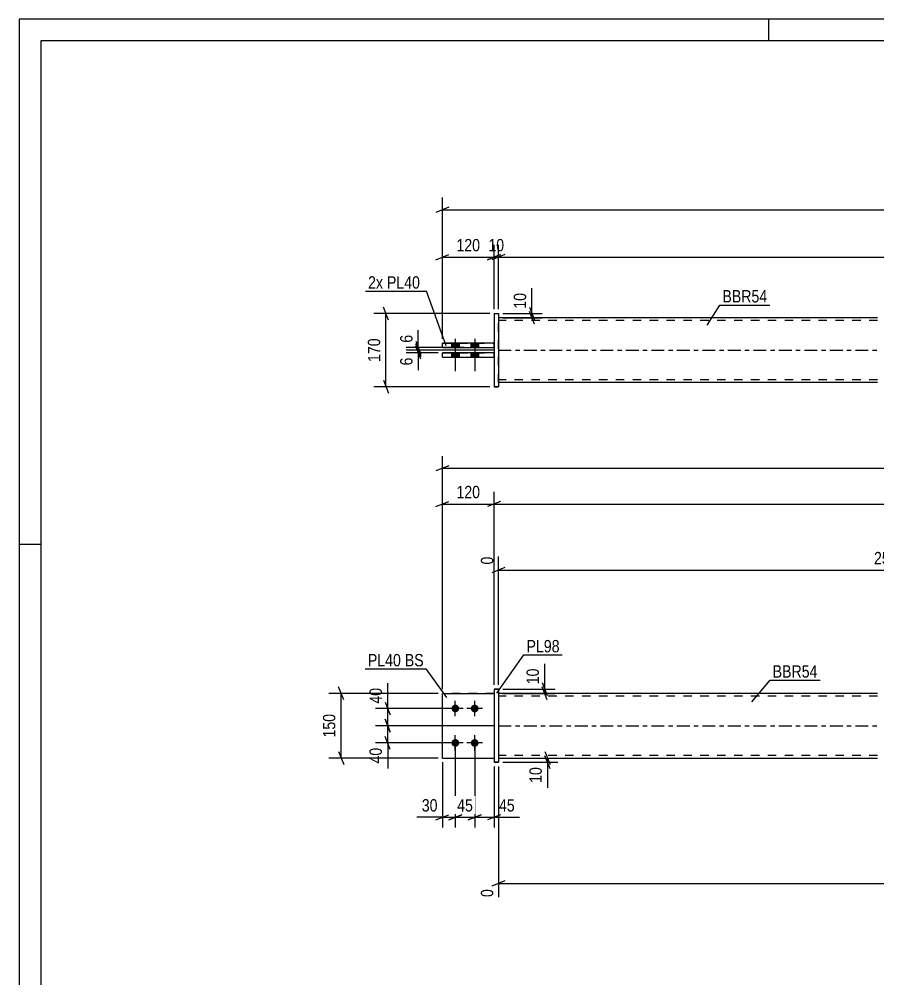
# Model space of a CAD drawing. Header units: millimetres. Extents: x 0 to 594, y 0 to 420.
# Drawn here: x 0 to 199.3, y 197.2 to 420 of the extents above; entities that cross this region are included whole.
import ezdxf

# ---------------------------------------------------------------- set-up
doc = ezdxf.new("R2010")
doc.units = ezdxf.units.MM
doc.linetypes.add('DXK_LINE_DOT2', pattern=[3.9198, 1.9599, -1.9599])
doc.linetypes.add('DXK_LINE_DOT3', pattern=[5.9187, 2.979, -0.9799, 0.9799, -0.9799])
doc.styles.add('Arial Narrow', font='ARIALN.TTF', dxfattribs={"height": 0.2})

# ---------------------------------------------------------------- blocks, each defined once
blk = doc.blocks.new('Unknown-580609339-1130')
at = {"color": 5, "linetype": 'Continuous'}
for p, q in [((594, 420), (0, 420)), ((0, 420), (0, 0)), ((174, 415), (174, 420)), ((589, 415), (5, 415)), ((5, 415), (5, 5)), ((5, 298), (0, 298))]:
    blk.add_line(p, q, dxfattribs=at)
blk = doc.blocks.new('Part-580609339-1679 - 1673')
at = {"color": 7, "linetype": 'DXK_LINE_DOT2'}
for p, q in [((98.22, 248.45), (98.22, 263.45)), ((98.22, 263.45), (110.22, 263.45)), ((110.22, 263.45), (98.22, 263.45)), ((110.22, 263.45), (110.22, 248.45)), ((98.22, 248.45), (98.22, 248.45)), ((98.22, 248.45), (110.22, 248.45)), ((98.22, 248.45), (110.22, 248.45)), ((110.22, 248.45), (110.22, 248.45))]:
    blk.add_line(p, q, dxfattribs=at)
blk = doc.blocks.new('Part-580609339-1700 - 1673')
at = {"color": 2, "linetype": 'Continuous'}
for p, q in [((199.22, 263.45), (111.22, 263.45)), ((111.22, 248.45), (199.22, 248.45))]:
    blk.add_line(p, q, dxfattribs=at)
at = {"color": 7, "linetype": 'DXK_LINE_DOT2'}
for p, q in [((111.22, 263.45), (111.22, 248.45)), ((199.22, 262.85), (111.22, 262.85)), ((199.22, 249.05), (111.22, 249.05))]:
    blk.add_line(p, q, dxfattribs=at)
at = {"color": 7, "linetype": 'DXK_LINE_DOT3'}
blk.add_line((111.22, 255.95), (199.22, 255.95), dxfattribs=at)
blk = doc.blocks.new('Part-580609339-1684 - 1673')
at = {"color": 2, "linetype": 'Continuous'}
for p, q in [((98.22, 248.45), (98.22, 263.45)), ((98.22, 263.45), (110.22, 263.45)), ((98.22, 248.45), (98.22, 248.45)), ((98.22, 248.45), (110.22, 248.45))]:
    blk.add_line(p, q, dxfattribs=at)
at = {"color": 7, "linetype": 'DXK_LINE_DOT2'}
for p, q in [((110.22, 263.45), (98.22, 263.45)), ((110.22, 263.45), (110.22, 248.45)), ((98.22, 248.45), (98.22, 248.45)), ((98.22, 248.45), (110.22, 248.45)), ((110.22, 248.45), (110.22, 248.45))]:
    blk.add_line(p, q, dxfattribs=at)
blk = doc.blocks.new('Bolt-580609339-1709 - 1673')
at = {"linetype": 'Continuous'}
for points in [[(101.22, 259.05), (101.04, 259.07), (100.86, 259.13), (100.69, 259.22), (100.55, 259.35), (100.44, 259.5), (100.37, 259.67), (100.33, 259.85), (100.33, 260.04), (100.37, 260.23), (100.44, 260.4), (100.55, 260.55), (100.69, 260.68), (100.86, 260.77), (101.04, 260.83), (101.22, 260.85), (101.41, 260.83), (101.59, 260.77), (101.75, 260.68), (101.89, 260.55), (102, 260.4), (102.08, 260.23), (102.12, 260.04), (102.12, 259.85), (102.08, 259.67), (102, 259.5), (101.89, 259.35), (101.75, 259.22), (101.59, 259.13), (101.41, 259.07)], [(105.72, 259.05), (105.54, 259.07), (105.36, 259.13), (105.19, 259.22), (105.05, 259.35), (104.94, 259.5), (104.87, 259.67), (104.83, 259.85), (104.83, 260.04), (104.87, 260.23), (104.94, 260.4), (105.05, 260.55), (105.19, 260.68), (105.36, 260.77), (105.54, 260.83), (105.72, 260.85), (105.91, 260.83), (106.09, 260.77), (106.25, 260.68), (106.39, 260.55), (106.5, 260.4), (106.58, 260.23), (106.62, 260.04), (106.62, 259.85), (106.58, 259.67), (106.5, 259.5), (106.39, 259.35), (106.25, 259.22), (106.09, 259.13), (105.91, 259.07)], [(101.22, 251.05), (101.04, 251.07), (100.86, 251.13), (100.69, 251.22), (100.55, 251.35), (100.44, 251.5), (100.37, 251.67), (100.33, 251.85), (100.33, 252.04), (100.37, 252.23), (100.44, 252.4), (100.55, 252.55), (100.69, 252.68), (100.86, 252.77), (101.04, 252.83), (101.22, 252.85), (101.41, 252.83), (101.59, 252.77), (101.75, 252.68), (101.89, 252.55), (102, 252.4), (102.08, 252.23), (102.12, 252.04), (102.12, 251.85), (102.08, 251.67), (102, 251.5), (101.89, 251.35), (101.75, 251.22), (101.59, 251.13), (101.41, 251.07)], [(105.72, 251.05), (105.54, 251.07), (105.36, 251.13), (105.19, 251.22), (105.05, 251.35), (104.94, 251.5), (104.87, 251.67), (104.83, 251.85), (104.83, 252.04), (104.87, 252.23), (104.94, 252.4), (105.05, 252.55), (105.19, 252.68), (105.36, 252.77), (105.54, 252.83), (105.72, 252.85), (105.91, 252.83), (106.09, 252.77), (106.25, 252.68), (106.39, 252.55), (106.5, 252.4), (106.58, 252.23), (106.62, 252.04), (106.62, 251.85), (106.58, 251.67), (106.5, 251.5), (106.39, 251.35), (106.25, 251.22), (106.09, 251.13), (105.91, 251.07)]]:
    blk.add_hatch(color=1, dxfattribs=at).paths.add_polyline_path(points)
at = {"color": 1, "linetype": 'Continuous'}
for p, q in [((101.22, 258.15), (101.22, 261.75)), ((105.72, 258.15), (105.72, 261.75)), ((103.02, 259.95), (99.42, 259.95)), ((107.52, 259.95), (103.92, 259.95)), ((103.02, 251.95), (99.42, 251.95)), ((101.22, 250.15), (101.22, 253.75)), ((107.52, 251.95), (103.92, 251.95)), ((105.72, 250.15), (105.72, 253.75))]:
    blk.add_line(p, q, dxfattribs=at)
blk = doc.blocks.new('Part-580609339-1720 - 1673')
at = {"color": 2, "linetype": 'Continuous'}
for p, q in [((111.22, 264.45), (110.22, 264.45)), ((110.22, 264.45), (110.22, 247.45)), ((111.22, 264.45), (111.22, 264.45)), ((111.22, 264.45), (111.22, 247.45)), ((110.22, 247.45), (111.22, 247.45))]:
    blk.add_line(p, q, dxfattribs=at)
at = {"color": 7, "linetype": 'DXK_LINE_DOT2'}
for p, q in [((110.22, 264.45), (111.22, 264.45)), ((111.22, 247.45), (110.22, 247.45))]:
    blk.add_line(p, q, dxfattribs=at)
blk = doc.blocks.new('Part-580609339-1418 - 1367')
at = {"color": 2, "linetype": 'Continuous'}
for p, q in [((98.22, 341.55), (98.22, 342.55)), ((110.22, 342.55), (98.22, 342.55)), ((98.22, 341.55), (98.22, 341.55)), ((98.22, 341.55), (110.22, 341.55))]:
    blk.add_line(p, q, dxfattribs=at)
at = {"color": 7, "linetype": 'DXK_LINE_DOT2'}
for p, q in [((98.22, 342.55), (110.22, 342.55)), ((98.22, 341.55), (110.22, 341.55)), ((110.22, 341.55), (110.22, 342.55))]:
    blk.add_line(p, q, dxfattribs=at)
blk = doc.blocks.new('Bolt-580609339-1370 - 1367')
at = {"linetype": 'Continuous'}
for points in [[(100.32, 343.75), (102.12, 343.75), (102.12, 344.75), (100.32, 344.75)], [(100.32, 343.75), (102.12, 343.75), (102.12, 344.75), (100.32, 344.75)], [(104.82, 343.75), (106.62, 343.75), (106.62, 344.75), (104.82, 344.75)], [(104.82, 343.75), (106.62, 343.75), (106.62, 344.75), (104.82, 344.75)], [(100.32, 341.55), (102.12, 341.55), (102.12, 342.55), (100.32, 342.55)], [(100.32, 341.55), (102.12, 341.55), (102.12, 342.55), (100.32, 342.55)], [(104.82, 341.55), (106.62, 341.55), (106.62, 342.55), (104.82, 342.55)], [(104.82, 341.55), (106.62, 341.55), (106.62, 342.55), (104.82, 342.55)]]:
    blk.add_hatch(color=1, dxfattribs=at).paths.add_polyline_path(points)
at = {"color": 1, "linetype": 'Continuous'}
for p, q in [((101.22, 345.75), (101.22, 338.25)), ((101.22, 345.75), (101.22, 338.25)), ((105.72, 345.75), (105.72, 338.25)), ((105.72, 345.75), (105.72, 338.25)), ((100.32, 344.75), (100.32, 343.75)), ((100.32, 344.75), (100.32, 343.75)), ((102.12, 344.75), (102.12, 343.75)), ((102.12, 344.75), (102.12, 343.75)), ((104.82, 344.75), (104.82, 343.75)), ((104.82, 344.75), (104.82, 343.75)), ((106.62, 344.75), (106.62, 343.75)), ((106.62, 344.75), (106.62, 343.75)), ((100.32, 342.55), (100.32, 341.55)), ((100.32, 342.55), (100.32, 341.55)), ((102.12, 342.55), (102.12, 341.55)), ((102.12, 342.55), (102.12, 341.55)), ((104.82, 342.55), (104.82, 341.55)), ((104.82, 342.55), (104.82, 341.55)), ((106.62, 342.55), (106.62, 341.55)), ((106.62, 342.55), (106.62, 341.55))]:
    blk.add_line(p, q, dxfattribs=at)
blk = doc.blocks.new('Part-580609339-1456 - 1367')
at = {"color": 2, "linetype": 'Continuous'}
for p, q in [((199.22, 350.65), (111.22, 350.65)), ((199.22, 335.65), (111.22, 335.65))]:
    blk.add_line(p, q, dxfattribs=at)
at = {"color": 7, "linetype": 'DXK_LINE_DOT2'}
for p, q in [((111.22, 335.65), (111.22, 350.65)), ((199.22, 350.05), (111.22, 350.05)), ((199.22, 336.25), (111.22, 336.25))]:
    blk.add_line(p, q, dxfattribs=at)
at = {"color": 7, "linetype": 'DXK_LINE_DOT3'}
blk.add_line((111.22, 343.15), (199.22, 343.15), dxfattribs=at)
blk = doc.blocks.new('Part-580609339-1413 - 1367')
at = {"color": 2, "linetype": 'Continuous'}
for p, q in [((98.22, 343.75), (98.22, 344.75)), ((110.22, 344.75), (98.22, 344.75)), ((98.22, 343.75), (98.22, 343.75)), ((98.22, 343.75), (110.22, 343.75))]:
    blk.add_line(p, q, dxfattribs=at)
at = {"color": 7, "linetype": 'DXK_LINE_DOT2'}
for p, q in [((98.22, 344.75), (110.22, 344.75)), ((98.22, 343.75), (110.22, 343.75)), ((110.22, 343.75), (110.22, 344.75))]:
    blk.add_line(p, q, dxfattribs=at)
blk = doc.blocks.new('Part-580609339-1398 - 1367')
at = {"color": 2, "linetype": 'Continuous'}
for p, q in [((110.22, 351.65), (111.22, 351.65)), ((110.22, 351.65), (110.22, 334.65)), ((111.22, 351.65), (111.22, 351.65)), ((111.22, 351.65), (111.22, 334.65)), ((111.22, 334.65), (110.22, 334.65)), ((110.22, 334.65), (110.22, 334.65))]:
    blk.add_line(p, q, dxfattribs=at)
at = {"color": 7, "linetype": 'DXK_LINE_DOT2'}
for p, q in [((110.22, 351.65), (111.22, 351.65)), ((110.22, 334.65), (111.22, 334.65)), ((110.22, 334.65), (110.22, 334.65))]:
    blk.add_line(p, q, dxfattribs=at)
blk = doc.blocks.new('StraightDimension-580609339-1891 - 1673')
at = {"color": 7, "linetype": 'Continuous'}
for p, q in [((122.03, 249.95), (123.23, 246.95)), ((112.22, 248.45), (125.03, 248.45)), ((112.22, 247.45), (125.03, 247.45)), ((123.23, 245.95), (122.03, 248.95)), ((122.63, 247.45), (122.63, 248.45))]:
    blk.add_line(p, q, dxfattribs=at)
at = {"color": 0}
blk.add_wipeout([(121.88, 246.92), (117.68, 246.92), (117.68, 242.07), (121.88, 242.07)], dxfattribs=at)
at = {"color": 7, "linetype": 'Continuous'}
blk.add_line((122.63, 247.45), (122.63, 241.54), dxfattribs=at)
blk.add_line((122.63, 247.45), (122.63, 241.54), dxfattribs=at)
at = {"color": 3, "style": 'Arial Narrow'}
blk.add_text('10', height=2.863, rotation=90.0002, dxfattribs=at).set_placement((121.28, 242.67))
blk = doc.blocks.new('StraightDimension-580609339-1827 - 1673')
at = {"color": 7, "linetype": 'Continuous'}
for p, q in [((101.22, 250.95), (101.22, 232.28)), ((98.22, 247.45), (98.22, 232.28)), ((96.72, 234.08), (99.72, 235.28)), ((98.22, 234.68), (101.22, 234.68)), ((102.72, 235.28), (99.72, 234.08))]:
    blk.add_line(p, q, dxfattribs=at)
at = {"color": 0}
blk.add_wipeout([(97.7, 235.43), (97.7, 239.63), (92.84, 239.63), (92.84, 235.43)], dxfattribs=at)
at = {"color": 7, "linetype": 'Continuous'}
blk.add_line((98.22, 234.68), (92.32, 234.68), dxfattribs=at)
blk.add_line((98.22, 234.68), (92.32, 234.68), dxfattribs=at)
at = {"color": 3, "style": 'Arial Narrow'}
blk.add_text('30', height=2.863, dxfattribs=at).set_placement((93.44, 236.03))
blk = doc.blocks.new('StraightDimension-580609339-1806 - 1673')
at = {"color": 7, "linetype": 'Continuous'}
for p, q in [((292.88, 273.89), (292.88, 300.7)), ((111.22, 265.45), (111.22, 295.21)), ((112.72, 292.68), (109.72, 291.48)), ((111.22, 292.08), (292.88, 292.08)), ((291.38, 291.48), (294.38, 292.68))]:
    blk.add_line(p, q, dxfattribs=at)
at = {"color": 0, "linetype": 'Continuous'}
for points in [[(292.28, 301.3), (288.08, 301.3), (288.08, 292.78), (292.28, 292.78)], [(110.62, 295.81), (106.42, 295.81), (106.42, 292.78), (110.62, 292.78)]]:
    blk.add_wipeout(points, dxfattribs=at)
at = {"color": 0}
blk.add_wipeout([(206.31, 292.83), (206.31, 297.03), (197.79, 297.03), (197.79, 292.83)], dxfattribs=at)
at = {"color": 3, "linetype": 'Continuous', "style": 'Arial Narrow'}
for s, height, p in [('2512', 2.863, (291.68, 293.38)), ('0', 2.86, (110.02, 293.38))]:
    blk.add_text(s, height=height, rotation=90.0002, dxfattribs=at).set_placement(p)
at = {"color": 3, "style": 'Arial Narrow'}
blk.add_text('2512', height=2.863, dxfattribs=at).set_placement((198.39, 293.43))
blk = doc.blocks.new('StraightDimension-580609339-2057 - 1673')
at = {"color": 7, "linetype": 'Continuous'}
for p, q in [((98.22, 264.45), (98.22, 310.28)), ((110.22, 265.45), (110.22, 310.28)), ((96.72, 306.83), (99.72, 308.03)), ((111.72, 308.03), (108.72, 306.83)), ((98.22, 307.43), (110.22, 307.43))]:
    blk.add_line(p, q, dxfattribs=at)
at = {"color": 0}
blk.add_wipeout([(107.57, 308.18), (107.57, 312.38), (100.88, 312.38), (100.88, 308.18)], dxfattribs=at)
at = {"color": 3, "style": 'Arial Narrow'}
blk.add_text('120', height=2.863, dxfattribs=at).set_placement((101.48, 308.78))
blk = doc.blocks.new('StraightDimension-580609339-1900 - 1673')
at = {"color": 7, "linetype": 'Continuous'}
for p, q in [((121.37, 265.95), (122.57, 262.95)), ((112.22, 264.45), (124.37, 264.45)), ((112.22, 263.45), (124.37, 263.45)), ((122.57, 261.95), (121.37, 264.95)), ((121.97, 263.45), (121.97, 264.45))]:
    blk.add_line(p, q, dxfattribs=at)
at = {"color": 0}
blk.add_wipeout([(121.22, 269.83), (117.02, 269.83), (117.02, 264.97), (121.22, 264.97)], dxfattribs=at)
at = {"color": 7, "linetype": 'Continuous'}
blk.add_line((121.97, 264.45), (121.97, 270.35), dxfattribs=at)
blk.add_line((121.97, 264.45), (121.97, 270.35), dxfattribs=at)
at = {"color": 3, "style": 'Arial Narrow'}
blk.add_text('10', height=2.863, rotation=90.0002, dxfattribs=at).set_placement((120.62, 265.57))
blk = doc.blocks.new('StraightDimension-580609339-2050 - 1673')
at = {"color": 7, "linetype": 'Continuous'}
for p, q in [((110.22, 265.45), (110.22, 310.28)), ((111.72, 308.03), (108.72, 306.83)), ((110.22, 307.43), (529.98, 307.43))]:
    blk.add_line(p, q, dxfattribs=at)
blk = doc.blocks.new('StraightDimension-580609339-1909 - 1673')
at = {"color": 7, "linetype": 'Continuous'}
for p, q in [((84.92, 261.45), (86.12, 258.45)), ((100.22, 259.95), (82.67, 259.95)), ((85.52, 255.95), (85.52, 259.95)), ((86.12, 254.45), (84.92, 257.45)), ((110.22, 255.95), (82.67, 255.95))]:
    blk.add_line(p, q, dxfattribs=at)
at = {"color": 0}
blk.add_wipeout([(84.77, 265.33), (80.57, 265.33), (80.57, 260.47), (84.77, 260.47)], dxfattribs=at)
at = {"color": 7, "linetype": 'Continuous'}
blk.add_line((85.52, 259.95), (85.52, 265.85), dxfattribs=at)
blk.add_line((85.52, 259.95), (85.52, 265.85), dxfattribs=at)
at = {"color": 3, "style": 'Arial Narrow'}
blk.add_text('40', height=2.863, rotation=90.0002, dxfattribs=at).set_placement((84.17, 261.07))
blk = doc.blocks.new('StraightDimension-580609339-1746 - 1673')
at = {"color": 7, "linetype": 'Continuous'}
for p, q in [((98.22, 264.45), (98.22, 318.57)), ((99.72, 316.32), (96.72, 315.12)), ((98.22, 315.72), (541.98, 315.72))]:
    blk.add_line(p, q, dxfattribs=at)
blk = doc.blocks.new('StraightDimension-580609339-1813 - 1673')
at = {"color": 7, "linetype": 'Continuous'}
for p, q in [((105.72, 250.95), (105.72, 232.28)), ((110.22, 246.45), (110.22, 232.28)), ((104.22, 234.08), (107.22, 235.28)), ((105.72, 234.68), (110.22, 234.68)), ((111.72, 235.28), (108.72, 234.08))]:
    blk.add_line(p, q, dxfattribs=at)
at = {"color": 0}
blk.add_wipeout([(115.6, 235.43), (115.6, 239.63), (110.75, 239.63), (110.75, 235.43)], dxfattribs=at)
at = {"color": 7, "linetype": 'Continuous'}
blk.add_line((110.22, 234.68), (116.13, 234.68), dxfattribs=at)
blk.add_line((110.22, 234.68), (116.13, 234.68), dxfattribs=at)
at = {"color": 3, "style": 'Arial Narrow'}
blk.add_text('45', height=2.863, dxfattribs=at).set_placement((111.35, 236.03))
blk = doc.blocks.new('StraightDimension-580609339-1820 - 1673')
at = {"color": 7, "linetype": 'Continuous'}
for p, q in [((101.22, 250.95), (101.22, 232.28)), ((105.72, 250.95), (105.72, 232.28)), ((99.72, 234.08), (102.72, 235.28)), ((101.22, 234.68), (105.72, 234.68)), ((107.22, 235.28), (104.22, 234.08))]:
    blk.add_line(p, q, dxfattribs=at)
at = {"color": 0}
blk.add_wipeout([(105.9, 235.43), (105.9, 239.63), (101.04, 239.63), (101.04, 235.43)], dxfattribs=at)
at = {"color": 3, "style": 'Arial Narrow'}
blk.add_text('45', height=2.863, dxfattribs=at).set_placement((101.64, 236.03))
blk = doc.blocks.new('StraightDimension-580609339-1878 - 1673')
at = {"color": 7, "linetype": 'Continuous'}
for p, q in [((315.85, 247.45), (315.85, 210.69)), ((111.22, 246.45), (111.22, 216.17)), ((112.72, 219.9), (109.72, 218.7)), ((111.22, 219.3), (315.85, 219.3)), ((314.35, 218.7), (317.35, 219.9))]:
    blk.add_line(p, q, dxfattribs=at)
at = {"color": 0}
blk.add_wipeout([(217.79, 220.05), (217.79, 224.25), (209.28, 224.25), (209.28, 220.05)], dxfattribs=at)
at = {"color": 0, "linetype": 'Continuous'}
for points in [[(110.62, 218.6), (106.42, 218.6), (106.42, 215.57), (110.62, 215.57)], [(315.25, 218.6), (311.05, 218.6), (311.05, 210.08), (315.25, 210.08)]]:
    blk.add_wipeout(points, dxfattribs=at)
at = {"color": 3, "style": 'Arial Narrow'}
blk.add_text('2742', height=2.863, dxfattribs=at).set_placement((209.88, 220.65))
at = {"color": 3, "linetype": 'Continuous', "style": 'Arial Narrow'}
for s, height, p in [('0', 2.86, (110.02, 216.17)), ('2742', 2.863, (314.65, 210.69))]:
    blk.add_text(s, height=height, rotation=90.0002, dxfattribs=at).set_placement(p)
blk = doc.blocks.new('StraightDimension-580609339-1922 - 1673')
at = {"color": 7, "linetype": 'Continuous'}
for p, q in [((84.92, 257.45), (86.12, 254.45)), ((110.22, 255.95), (82.67, 255.95)), ((85.52, 251.95), (85.52, 255.95)), ((100.22, 251.95), (82.67, 251.95)), ((86.12, 250.45), (84.92, 253.45))]:
    blk.add_line(p, q, dxfattribs=at)
at = {"color": 0}
blk.add_wipeout([(84.77, 251.42), (80.57, 251.42), (80.57, 246.57), (84.77, 246.57)], dxfattribs=at)
at = {"color": 7, "linetype": 'Continuous'}
blk.add_line((85.52, 251.95), (85.52, 246.04), dxfattribs=at)
blk.add_line((85.52, 251.95), (85.52, 246.04), dxfattribs=at)
at = {"color": 3, "style": 'Arial Narrow'}
blk.add_text('40', height=2.863, rotation=90.0002, dxfattribs=at).set_placement((84.17, 247.17))
blk = doc.blocks.new('StraightDimension-580609339-1979 - 1673')
at = {"color": 7, "linetype": 'Continuous'}
for p, q in [((97.22, 263.45), (71.87, 263.45)), ((75.32, 261.95), (74.12, 264.95)), ((74.72, 248.45), (74.72, 263.45)), ((74.12, 249.95), (75.32, 246.95)), ((97.22, 248.45), (71.87, 248.45))]:
    blk.add_line(p, q, dxfattribs=at)
at = {"color": 0}
blk.add_wipeout([(73.97, 259.29), (69.77, 259.29), (69.77, 252.61), (73.97, 252.61)], dxfattribs=at)
at = {"color": 3, "style": 'Arial Narrow'}
blk.add_text('150', height=2.863, rotation=90.0002, dxfattribs=at).set_placement((73.37, 253.21))
blk = doc.blocks.new('StraightDimension-580609339-1471 - 1367')
at = {"color": 7, "linetype": 'Continuous'}
for p, q in [((118.4, 353.15), (119.6, 350.15)), ((119.6, 349.15), (118.4, 352.15)), ((112.22, 351.65), (121.4, 351.65)), ((112.22, 350.65), (121.4, 350.65)), ((119, 350.65), (119, 351.65))]:
    blk.add_line(p, q, dxfattribs=at)
at = {"color": 0}
blk.add_wipeout([(118.25, 357.04), (114.05, 357.04), (114.05, 352.18), (118.25, 352.18)], dxfattribs=at)
at = {"color": 7, "linetype": 'Continuous'}
blk.add_line((119, 351.65), (119, 357.56), dxfattribs=at)
blk.add_line((119, 351.65), (119, 357.56), dxfattribs=at)
at = {"color": 3, "style": 'Arial Narrow'}
blk.add_text('10', height=2.863, rotation=90.0002, dxfattribs=at).set_placement((117.65, 352.78))
blk = doc.blocks.new('StraightDimension-580609339-1525 - 1367')
at = {"color": 7, "linetype": 'Continuous'}
for p, q in [((85.73, 350.15), (84.53, 353.15)), ((109.22, 351.65), (82.28, 351.65)), ((85.13, 334.65), (85.13, 351.65)), ((109.22, 334.65), (82.28, 334.65)), ((84.53, 336.15), (85.73, 333.15))]:
    blk.add_line(p, q, dxfattribs=at)
at = {"color": 0}
blk.add_wipeout([(84.38, 346.5), (80.18, 346.5), (80.18, 339.81), (84.38, 339.81)], dxfattribs=at)
at = {"color": 3, "style": 'Arial Narrow'}
blk.add_text('170', height=2.863, rotation=90.0002, dxfattribs=at).set_placement((83.78, 340.41))
blk = doc.blocks.new('StraightDimension-580609339-1489 - 1367')
at = {"color": 7, "linetype": 'Continuous'}
for p, q in [((103.22, 343.75), (89.78, 343.75)), ((110.22, 343.15), (89.78, 343.15)), ((92.03, 345.25), (93.23, 342.25)), ((93.23, 341.65), (92.03, 344.65)), ((92.63, 343.15), (92.63, 343.75))]:
    blk.add_line(p, q, dxfattribs=at)
at = {"color": 0}
blk.add_wipeout([(91.88, 347.31), (87.68, 347.31), (87.68, 344.28), (91.88, 344.28)], dxfattribs=at)
at = {"color": 7, "linetype": 'Continuous'}
blk.add_line((92.63, 343.75), (92.63, 347.83), dxfattribs=at)
blk.add_line((92.63, 343.75), (92.63, 347.83), dxfattribs=at)
at = {"color": 3, "style": 'Arial Narrow'}
blk.add_text('6', height=2.86, rotation=90.0002, dxfattribs=at).set_placement((91.28, 344.88))
blk = doc.blocks.new('StraightDimension-580609339-1545 - 1367')
at = {"color": 7, "linetype": 'Continuous'}
for p, q in [((98.22, 345.75), (98.22, 378.6)), ((99.72, 376.35), (96.72, 375.15)), ((98.22, 375.75), (541.98, 375.75))]:
    blk.add_line(p, q, dxfattribs=at)
blk = doc.blocks.new('StraightDimension-580609339-1508 - 1367')
at = {"color": 7, "linetype": 'Continuous'}
for p, q in [((110.22, 343.15), (89.78, 343.15)), ((92.03, 344.65), (93.23, 341.65)), ((93.23, 341.05), (92.03, 344.05)), ((92.63, 342.55), (92.63, 343.15)), ((97.22, 342.55), (89.78, 342.55))]:
    blk.add_line(p, q, dxfattribs=at)
at = {"color": 0}
blk.add_wipeout([(91.88, 342.03), (87.68, 342.03), (87.68, 339), (91.88, 339)], dxfattribs=at)
at = {"color": 7, "linetype": 'Continuous'}
blk.add_line((92.63, 342.55), (92.63, 338.48), dxfattribs=at)
blk.add_line((92.63, 342.55), (92.63, 338.48), dxfattribs=at)
at = {"color": 3, "style": 'Arial Narrow'}
blk.add_text('6', height=2.86, rotation=90.0002, dxfattribs=at).set_placement((91.28, 339.6))
blk = doc.blocks.new('StraightDimension-580609339-1556 - 1367')
at = {"color": 7, "linetype": 'Continuous'}
for p, q in [((110.22, 352.65), (110.22, 367.6)), ((111.22, 352.65), (111.22, 367.6)), ((108.72, 364.15), (111.72, 365.35)), ((112.72, 365.35), (109.72, 364.15)), ((110.22, 364.75), (111.22, 364.75))]:
    blk.add_line(p, q, dxfattribs=at)
at = {"color": 0}
blk.add_wipeout([(113.15, 365.5), (113.15, 369.7), (108.29, 369.7), (108.29, 365.5)], dxfattribs=at)
at = {"color": 3, "style": 'Arial Narrow'}
blk.add_text('10', height=2.863, dxfattribs=at).set_placement((108.89, 366.1))
blk = doc.blocks.new('StraightDimension-580609339-1566 - 1367')
at = {"color": 7, "linetype": 'Continuous'}
for p, q in [((98.22, 345.75), (98.22, 367.6)), ((110.22, 352.65), (110.22, 367.6)), ((96.72, 364.15), (99.72, 365.35)), ((98.22, 364.75), (110.22, 364.75)), ((111.72, 365.35), (108.72, 364.15))]:
    blk.add_line(p, q, dxfattribs=at)
at = {"color": 0}
blk.add_wipeout([(107.57, 365.5), (107.57, 369.7), (100.88, 369.7), (100.88, 365.5)], dxfattribs=at)
at = {"color": 3, "style": 'Arial Narrow'}
blk.add_text('120', height=2.863, dxfattribs=at).set_placement((101.48, 366.1))
blk = doc.blocks.new('StraightDimension-580609339-1576 - 1367')
at = {"color": 7, "linetype": 'Continuous'}
for p, q in [((111.22, 352.65), (111.22, 367.6)), ((112.72, 365.35), (109.72, 364.15)), ((111.22, 364.75), (528.98, 364.75))]:
    blk.add_line(p, q, dxfattribs=at)
blk = doc.blocks.new('Mark-580609339-1696 - 1673')
at = {"color": 0}
blk.add_wipeout([(185.29, 267.12), (185.29, 270.12), (174.87, 270.12), (174.87, 267.12)], dxfattribs=at)
blk.add_wipeout([(185.29, 267.12), (185.29, 270.12), (174.87, 270.12), (174.87, 267.12)], dxfattribs=at)
at = {"color": 30, "linetype": 'Continuous'}
for p, q in [((170.05, 261.47), (174.27, 266.52)), ((174.27, 266.52), (185.89, 266.52))]:
    blk.add_line(p, q, dxfattribs=at)
at = {"color": 3, "style": 'Arial Narrow'}
blk.add_text('BBR54', height=2.863, dxfattribs=at).set_placement((174.87, 267.12))
blk = doc.blocks.new('Mark-580609339-1716 - 1673')
at = {"color": 0}
blk.add_wipeout([(125.43, 272.99), (125.43, 275.99), (117.75, 275.99), (117.75, 272.99)], dxfattribs=at)
blk.add_wipeout([(125.43, 272.99), (125.43, 275.99), (117.75, 275.99), (117.75, 272.99)], dxfattribs=at)
at = {"color": 30, "linetype": 'Continuous'}
for p, q in [((110.86, 263.53), (117.15, 272.39)), ((117.15, 272.39), (126.03, 272.39))]:
    blk.add_line(p, q, dxfattribs=at)
at = {"color": 3, "style": 'Arial Narrow'}
blk.add_text('PL98', height=2.863, dxfattribs=at).set_placement((117.75, 272.99))
blk = doc.blocks.new('MarkSet-580609339-2089 - 1673')
at = {"color": 0}
blk.add_wipeout([(88.6, 269.74), (88.6, 272.74), (80.92, 272.74), (80.92, 269.74)], dxfattribs=at)
blk.add_wipeout([(88.6, 269.74), (88.6, 272.74), (80.92, 272.74), (80.92, 269.74)], dxfattribs=at)
blk.add_wipeout([(93.88, 269.74), (93.88, 272.74), (89.5, 272.74), (89.5, 269.74)], dxfattribs=at)
blk.add_wipeout([(93.88, 269.74), (93.88, 272.74), (89.5, 272.74), (89.5, 269.74)], dxfattribs=at)
at = {"color": 30, "linetype": 'Continuous'}
for p in [(80.32, 269.14), (99.26, 262.51)]:
    blk.add_line(p, (94.48, 269.14), dxfattribs=at)
at = {"color": 3, "style": 'Arial Narrow'}
for s, p in [('PL40', (80.92, 269.74)), ('BS', (89.5, 269.74))]:
    blk.add_text(s, height=2.863, dxfattribs=at).set_placement(p)
blk = doc.blocks.new('Mark-580609339-1452 - 1367')
at = {"color": 0}
blk.add_wipeout([(173.62, 354.23), (173.62, 357.23), (163.21, 357.23), (163.21, 354.23)], dxfattribs=at)
blk.add_wipeout([(173.62, 354.23), (173.62, 357.23), (163.21, 357.23), (163.21, 354.23)], dxfattribs=at)
at = {"color": 30, "linetype": 'Continuous'}
for p, q in [((159.68, 348.96), (162.61, 353.63)), ((162.61, 353.63), (174.22, 353.63))]:
    blk.add_line(p, q, dxfattribs=at)
at = {"color": 3, "style": 'Arial Narrow'}
blk.add_text('BBR54', height=2.863, dxfattribs=at).set_placement((163.21, 354.23))
blk = doc.blocks.new('MarkSet-580609339-1664 - 1367')
at = {"color": 30, "linetype": 'Continuous'}
blk.add_line((99.07, 344.14), (94.52, 356.84), dxfattribs=at)
at = {"color": 0}
blk.add_wipeout([(84.44, 357.44), (84.44, 360.44), (80.97, 360.44), (80.97, 357.44)], dxfattribs=at)
blk.add_wipeout([(84.44, 357.44), (84.44, 360.44), (80.97, 360.44), (80.97, 357.44)], dxfattribs=at)
blk.add_wipeout([(93.02, 357.44), (93.02, 360.44), (85.34, 360.44), (85.34, 357.44)], dxfattribs=at)
blk.add_wipeout([(93.02, 357.44), (93.02, 360.44), (85.34, 360.44), (85.34, 357.44)], dxfattribs=at)
at = {"color": 30, "linetype": 'Continuous'}
blk.add_line((80.37, 356.84), (94.52, 356.84), dxfattribs=at)
at = {"color": 3, "style": 'Arial Narrow'}
for s, p in [('2x', (80.97, 357.44)), ('PL40', (85.34, 357.44))]:
    blk.add_text(s, height=2.863, dxfattribs=at).set_placement(p)

msp = doc.modelspace()

# ---------------------------------------------------------------- block references
for name in ['Unknown-580609339-1130', 'Part-580609339-1398 - 1367', 'Part-580609339-1456 - 1367', 'Bolt-580609339-1370 - 1367', 'Part-580609339-1413 - 1367', 'Part-580609339-1418 - 1367', 'Part-580609339-1700 - 1673', 'Part-580609339-1679 - 1673', 'Part-580609339-1684 - 1673', 'Part-580609339-1720 - 1673', 'Bolt-580609339-1709 - 1673']:
    msp.add_blockref(name, (0, 0))

# ---------------------------------------------------------------- next in the draw order: block references
for name in ['StraightDimension-580609339-1471 - 1367', 'StraightDimension-580609339-1525 - 1367', 'StraightDimension-580609339-1806 - 1673', 'StraightDimension-580609339-1827 - 1673', 'StraightDimension-580609339-1891 - 1673']:
    msp.add_blockref(name, (0, 0))

# ---------------------------------------------------------------- next in the draw order: block references
for name in ['StraightDimension-580609339-1489 - 1367', 'StraightDimension-580609339-2057 - 1673', 'StraightDimension-580609339-1813 - 1673']:
    msp.add_blockref(name, (0, 0))

# ---------------------------------------------------------------- next in the draw order: block references
for name in ['StraightDimension-580609339-1545 - 1367', 'StraightDimension-580609339-1900 - 1673', 'StraightDimension-580609339-1820 - 1673']:
    msp.add_blockref(name, (0, 0))

# ---------------------------------------------------------------- next in the draw order: block references
for name in ['StraightDimension-580609339-1556 - 1367', 'StraightDimension-580609339-1508 - 1367', 'StraightDimension-580609339-2050 - 1673', 'StraightDimension-580609339-1878 - 1673']:
    msp.add_blockref(name, (0, 0))

# ---------------------------------------------------------------- next in the draw order: block references
for name in ['StraightDimension-580609339-1566 - 1367', 'StraightDimension-580609339-1909 - 1673']:
    msp.add_blockref(name, (0, 0))

# ---------------------------------------------------------------- next in the draw order: block references
for name in ['StraightDimension-580609339-1576 - 1367', 'MarkSet-580609339-1664 - 1367', 'StraightDimension-580609339-1746 - 1673', 'StraightDimension-580609339-1922 - 1673']:
    msp.add_blockref(name, (0, 0))

# ---------------------------------------------------------------- next in the draw order: block references
for name in ['Mark-580609339-1452 - 1367', 'Mark-580609339-1716 - 1673', 'Mark-580609339-1696 - 1673', 'StraightDimension-580609339-1979 - 1673']:
    msp.add_blockref(name, (0, 0))

# ---------------------------------------------------------------- next in the draw order: block references
msp.add_blockref('MarkSet-580609339-2089 - 1673', (0, 0))

doc.saveas('drawing.dxf')
